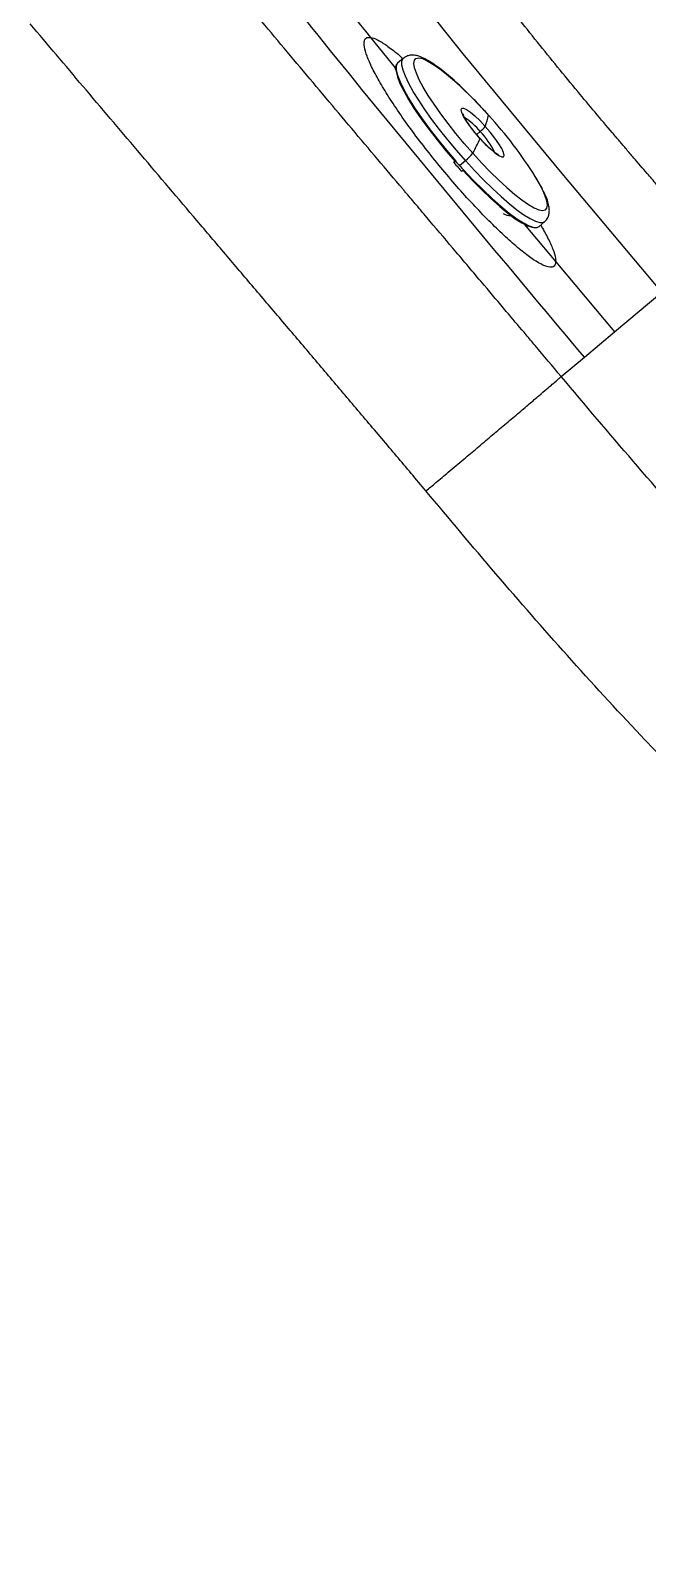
# Model space of a CAD drawing. Extents: x -51 to 27, y -13 to 136.
# Drawn here: x -26.11 to -20.89, y 25.45 to 38.26 of the extents above; entities that cross this region are included whole.
import ezdxf

# ---------------------------------------------------------------- set-up
doc = ezdxf.new("R2010")
doc.units = 0
doc.header["$MEASUREMENT"] = 0
doc.layers.add('GEOMETRY', color=2, linetype='Continuous', lineweight=25)

# ---------------------------------------------------------------- blocks, each defined once
blk = doc.blocks.new('2026 MONTERREY-BLOOM')
at = {"layer": 'GEOMETRY'}
for p, q in [((-10.771, -45.654), (-11.596, -44.625)), ((-11.557, -45.516), (-11.347, -45.773)), ((-11.277, -45.693), (-11.326, -45.735)), ((-9.934, -46.667), (-10.771, -45.654)), ((-11.34, -45.794), (-11.342, -45.793)), ((-11.335, -45.744), (-11.341, -45.754)), ((-11.34, -45.76), (-11.338, -45.759)), ((-11.33, -45.74), (-11.332, -45.741)), ((-11.326, -45.735), (-11.33, -45.74)), ((-10.557, -46.174), (-10.557, -46.175)), ((-10.628, -46.312), (-10.657, -46.338)), ((-10.85, -46.575), (-10.845, -46.562)), ((-10.839, -46.566), (-10.839, -46.566)), ((-10.833, -46.563), (-10.835, -46.564)), ((-10.802, -46.601), (-10.752, -46.558)), ((-10.769, -46.637), (-10.768, -46.636)), ((-9.092, -47.672), (-9.934, -46.667)), ((-10.255, -47.096), (-9.989, -47.414)), ((-10.13, -47.116), (-10.082, -47.074)), ((-9.989, -47.414), (-9.492, -48.008)), ((-9.492, -48.008), (-9.092, -47.672)), ((-9.747, -48.221), (-9.492, -48.008)), ((-9.943, -48.385), (-9.747, -48.221))]:
    blk.add_line(p, q, dxfattribs=at)
at = {"layer": 'GEOMETRY', "flags": 128}
for points in [[(-10.752, -46.558), (-10.828, -46.471), (-10.901, -46.384), (-10.971, -46.296), (-11.036, -46.21), (-11.095, -46.126), (-11.148, -46.047), (-11.194, -45.973), (-11.231, -45.905), (-11.26, -45.845), (-11.279, -45.793), (-11.29, -45.751), (-11.29, -45.718), (-11.281, -45.697), (-11.277, -45.693)], [(-10.691, -46.496), (-10.764, -46.413), (-10.834, -46.329), (-10.9, -46.245), (-10.962, -46.162), (-11.018, -46.082), (-11.068, -46.007), (-11.109, -45.937), (-11.143, -45.874), (-11.167, -45.819), (-11.183, -45.773), (-11.188, -45.737), (-11.184, -45.71), (-11.171, -45.695), (-11.148, -45.69), (-11.116, -45.696), (-11.076, -45.714), (-11.028, -45.742), (-10.973, -45.78), (-10.912, -45.827), (-10.846, -45.884), (-10.777, -45.948), (-10.704, -46.018), (-10.631, -46.094), (-10.557, -46.175)], [(-11.339, -45.774), (-11.339, -45.806), (-11.328, -45.85), (-11.307, -45.905), (-11.275, -45.969), (-11.235, -46.041), (-11.185, -46.12), (-11.127, -46.205), (-11.063, -46.293), (-10.993, -46.384), (-10.918, -46.476), (-10.84, -46.567)], [(-11.338, -45.759), (-11.338, -45.792), (-11.327, -45.837), (-11.306, -45.893), (-11.274, -45.957), (-11.233, -46.031), (-11.183, -46.111), (-11.124, -46.196), (-11.059, -46.286), (-10.988, -46.378), (-10.912, -46.471), (-10.833, -46.563)], [(-10.629, -46.373), (-10.671, -46.323), (-10.71, -46.273), (-10.743, -46.226), (-10.768, -46.185), (-10.784, -46.151), (-10.789, -46.127), (-10.784, -46.115), (-10.768, -46.114), (-10.743, -46.126), (-10.711, -46.149), (-10.672, -46.181), (-10.629, -46.222), (-10.586, -46.269)], [(-10.629, -46.373), (-10.585, -46.419), (-10.542, -46.46), (-10.504, -46.493), (-10.471, -46.516), (-10.446, -46.527), (-10.431, -46.527), (-10.426, -46.514), (-10.431, -46.491), (-10.446, -46.457), (-10.471, -46.416), (-10.504, -46.369), (-10.543, -46.319), (-10.586, -46.269)], [(-10.629, -46.373), (-10.629, -46.371), (-10.629, -46.371)], [(-10.752, -46.558), (-10.675, -46.641), (-10.599, -46.721), (-10.523, -46.795), (-10.451, -46.862), (-10.381, -46.923), (-10.317, -46.974), (-10.258, -47.016), (-10.206, -47.049), (-10.161, -47.071), (-10.125, -47.081), (-10.097, -47.081), (-10.082, -47.074)], [(-10.691, -46.496), (-10.617, -46.576), (-10.544, -46.653), (-10.471, -46.723), (-10.402, -46.787), (-10.336, -46.844), (-10.275, -46.891), (-10.22, -46.929), (-10.172, -46.957), (-10.132, -46.975), (-10.1, -46.981), (-10.077, -46.976), (-10.064, -46.961), (-10.06, -46.934), (-10.065, -46.898), (-10.081, -46.852), (-10.105, -46.796), (-10.139, -46.734), (-10.162, -46.693)], [(-10.774, -46.64), (-10.694, -46.726), (-10.614, -46.806), (-10.537, -46.88), (-10.463, -46.946), (-10.394, -47.003), (-10.331, -47.05), (-10.275, -47.085), (-10.227, -47.11), (-10.188, -47.122), (-10.172, -47.124)], [(-10.768, -46.636), (-10.687, -46.723), (-10.606, -46.804), (-10.528, -46.879), (-10.453, -46.945), (-10.383, -47.003), (-10.319, -47.05), (-10.262, -47.086), (-10.214, -47.111), (-10.175, -47.123), (-10.145, -47.123), (-10.13, -47.116)]]:
    blk.add_lwpolyline(points, dxfattribs=at)
at = {"layer": 'GEOMETRY'}
for centre, radius, start, end in [((-11.296, -45.767), 0.0439, 144.0029, 170.7719), ((-11.078, -46.686), 0.585, 39.6571, 57.0618), ((-11.331, -45.992), 0.795, 339.615, 346.7308), ((-13.288, -48.663), 3.695, 32.2253, 42.3412), ((-10.779, -46.123), 0.242, 308.6762, 322.9506), ((-11.108, -46.777), 0.668, 25.4162, 44.0951), ((-12.619, -45.447), 2.195, 331.4591, 335.0725), ((-7.163, -43.339), 4.888, 221.2964, 221.8724), ((-7.215, -43.385), 4.817, 221.872, 222.4536), ((-11.002, -46.249), 0.397, 308.921, 321.4387), ((-10.381, -46.93), 0.0927, 236.2366, 277.1598)]:
    blk.add_arc(centre, radius, start, end, dxfattribs=at)
for points, knots in [([(-8.037, -45.778), (-8.066, -45.748), (-8.128, -45.684), (-8.211, -45.597), (-8.296, -45.506), (-8.388, -45.405), (-8.491, -45.288), (-8.584, -45.18), (-8.656, -45.094), (-8.71, -45.029), (-8.76, -44.966), (-8.814, -44.899), (-8.874, -44.823), (-8.989, -44.676), (-9.152, -44.457), (-9.361, -44.155), (-9.587, -43.806), (-9.82, -43.411), (-10.049, -42.982), (-10.251, -42.563), (-10.419, -42.173), (-10.538, -41.867), (-10.628, -41.62), (-10.703, -41.401), (-10.785, -41.143), (-10.863, -40.871), (-10.935, -40.596), (-10.998, -40.327), (-11.056, -40.051), (-11.101, -39.807), (-11.134, -39.596), (-11.157, -39.443), (-11.174, -39.315), (-11.186, -39.213), (-11.198, -39.113), (-11.209, -39.001), (-11.222, -38.868), (-11.232, -38.743), (-11.24, -38.628), (-11.247, -38.517), (-11.253, -38.406), (-11.257, -38.306), (-11.259, -38.24), (-11.261, -38.194), (-11.262, -38.147), (-11.263, -38.079), (-11.264, -38.004), (-11.265, -37.938), (-11.265, -37.901), (-11.265, -37.885)], [0, 0, 0, 0, 0.014351, 0.030443, 0.041173, 0.057276, 0.077187, 0.094646, 0.106176, 0.11578, 0.123458, 0.133781, 0.145278, 0.156775, 0.197836, 0.238896, 0.282612, 0.340597, 0.396156, 0.44929, 0.499999, 0.541946, 0.561847, 0.590246, 0.621434, 0.654612, 0.687198, 0.719082, 0.749189, 0.784197, 0.804232, 0.822293, 0.837148, 0.848797, 0.857239, 0.871923, 0.88729, 0.903271, 0.914889, 0.926812, 0.941206, 0.953243, 0.961032, 0.963876, 0.968947, 0.977275, 0.987164, 0.994641, 1, 1, 1, 1]), ([(-8.418, -46.152), (-8.421, -46.148), (-8.433, -46.134), (-8.46, -46.104), (-8.509, -46.047), (-8.584, -45.961), (-8.681, -45.849), (-8.775, -45.738), (-8.859, -45.639), (-8.932, -45.553), (-9.002, -45.469), (-9.063, -45.396), (-9.111, -45.337), (-9.153, -45.286), (-9.202, -45.227), (-9.262, -45.153), (-9.335, -45.063), (-9.404, -44.978), (-9.465, -44.901), (-9.516, -44.837), (-9.592, -44.741), (-9.692, -44.613), (-9.813, -44.457), (-9.916, -44.322), (-10.004, -44.206), (-10.077, -44.111), (-10.143, -44.022), (-10.208, -43.936), (-10.282, -43.837), (-10.361, -43.731), (-10.447, -43.617), (-10.523, -43.518), (-10.604, -43.414), (-10.654, -43.353), (-10.683, -43.317)], [0, 0, 0, 0, 0.003988, 0.015355, 0.033188, 0.066169, 0.110108, 0.155121, 0.18668, 0.217608, 0.247904, 0.277568, 0.295545, 0.311196, 0.332223, 0.358623, 0.390394, 0.427533, 0.449313, 0.471629, 0.495086, 0.549974, 0.606394, 0.658097, 0.690269, 0.726838, 0.75725, 0.781502, 0.816587, 0.858688, 0.89106, 0.93473, 0.96201, 1, 1, 1, 1]), ([(-12.853, -43.862), (-12.64, -44.14), (-12.215, -44.697), (-11.776, -45.243), (-11.557, -45.516)], [0, 0, 0, 0, 0.500041, 1, 1, 1, 1]), ([(-9.136, -46.76), (-9.163, -46.729), (-9.208, -46.677), (-9.272, -46.602), (-9.331, -46.534), (-9.39, -46.465), (-9.45, -46.394), (-9.588, -46.232), (-9.763, -46.023), (-9.974, -45.767), (-10.144, -45.557), (-10.283, -45.383), (-10.392, -45.246), (-10.471, -45.145), (-10.548, -45.046), (-10.622, -44.951), (-10.696, -44.855), (-10.776, -44.751), (-10.865, -44.634), (-10.947, -44.527), (-11.022, -44.427), (-11.088, -44.34), (-11.158, -44.247), (-11.226, -44.158), (-11.297, -44.066), (-11.366, -43.976), (-11.415, -43.916), (-11.439, -43.886)], [0, 0, 0, 0, 0.0331357, 0.0562074, 0.0798566, 0.1062246, 0.1304414, 0.1558157, 0.2795772, 0.3523646, 0.4258392, 0.5000028, 0.5336623, 0.5683643, 0.6041088, 0.6362298, 0.666428, 0.7022279, 0.7436299, 0.7862238, 0.8118499, 0.8456995, 0.874415, 0.9073248, 0.93718, 0.9685997, 1, 1, 1, 1]), ([(-9.747, -48.221), (-10.035, -47.877), (-10.612, -47.19), (-11.47, -46.153), (-12.317, -45.108), (-12.864, -44.397), (-13.138, -44.042)], [0, 0, 0, 0, 0.250154, 0.500162, 0.750074, 1, 1, 1, 1]), ([(-11.714, -46.288), (-11.86, -46.115), (-12.151, -45.769), (-12.439, -45.425), (-12.583, -45.253)], [0, 0, 0, 0, 0.500004, 1, 1, 1, 1]), ([(-13.987, -45.93), (-14.062, -45.841), (-14.211, -45.665), (-14.359, -45.49), (-14.433, -45.403)], [0, 0, 0, 0, 0.502958, 1, 1, 1, 1]), ([(-9.989, -47.414), (-9.992, -47.428), (-9.998, -47.456), (-10.036, -47.464), (-10.094, -47.446), (-10.173, -47.401), (-10.27, -47.329), (-10.381, -47.234), (-10.505, -47.118), (-10.637, -46.984), (-10.774, -46.836), (-10.911, -46.678), (-11.045, -46.514), (-11.173, -46.35), (-11.289, -46.189), (-11.391, -46.037), (-11.476, -45.898), (-11.543, -45.775), (-11.588, -45.672), (-11.611, -45.593), (-11.611, -45.54), (-11.592, -45.515), (-11.567, -45.516), (-11.557, -45.516)], [0, 0, 0, 0, 0.048313, 0.096625, 0.144938, 0.193251, 0.241564, 0.289877, 0.33819, 0.386504, 0.434818, 0.483132, 0.531445, 0.579758, 0.62807, 0.676381, 0.724694, 0.773007, 0.821321, 0.869636, 0.91795, 0.966264, 1, 1, 1, 1]), ([(-11.557, -45.516), (-11.538, -45.521), (-11.502, -45.531), (-11.421, -45.582), (-11.346, -45.638), (-11.293, -45.685), (-11.278, -45.698)], [0, 0, 0, 0, 0.293739, 0.587478, 0.881217, 1, 1, 1, 1]), ([(-10.557, -46.174), (-10.569, -46.16), (-10.604, -46.121), (-10.663, -46.059), (-10.733, -45.989), (-10.801, -45.923), (-10.866, -45.864), (-10.929, -45.811), (-10.989, -45.765), (-11.044, -45.727), (-11.097, -45.696), (-11.143, -45.676), (-11.183, -45.666), (-11.219, -45.666), (-11.251, -45.674), (-11.268, -45.687), (-11.275, -45.692)], [0, 0, 0, 0, 0.042287, 0.122788, 0.203399, 0.284166, 0.365183, 0.446598, 0.528647, 0.61176, 0.696775, 0.78549, 0.856838, 0.911458, 0.960752, 1, 1, 1, 1]), ([(-11.34, -45.76), (-11.342, -45.762), (-11.346, -45.767), (-11.348, -45.776), (-11.347, -45.785), (-11.343, -45.79), (-11.342, -45.793)], [0, 0, 0, 0, 0.2506013, 0.5002562, 0.7491458, 1, 1, 1, 1]), ([(-13.053, -47.031), (-13.211, -46.845), (-13.524, -46.476), (-13.833, -46.111), (-13.987, -45.93)], [0, 0, 0, 0, 0.50375, 1, 1, 1, 1]), ([(-10.629, -46.371), (-10.635, -46.364), (-10.654, -46.343), (-10.684, -46.306), (-10.715, -46.265), (-10.741, -46.226), (-10.76, -46.195), (-10.77, -46.174), (-10.774, -46.162), (-10.774, -46.162), (-10.774, -46.162)], [0, 0, 0, 0, 0.082663, 0.240608, 0.39831, 0.554535, 0.70766, 0.836783, 0.946913, 1, 1, 1, 1]), ([(-10.831, -47.332), (-10.905, -47.245), (-11.014, -47.117), (-11.15, -46.956), (-11.22, -46.872), (-11.259, -46.827), (-11.269, -46.814), (-11.272, -46.811), (-11.273, -46.81), (-11.274, -46.809), (-11.277, -46.805), (-11.351, -46.718), (-11.497, -46.544), (-11.641, -46.375), (-11.714, -46.288)], [0, 0, 0, 0, 0.250011, 0.367791, 0.462466, 0.489967, 0.497167, 0.499129, 0.499701, 0.5, 0.50125, 0.511675, 0.75, 1, 1, 1, 1]), ([(-10.474, -46.509), (-10.474, -46.509), (-10.475, -46.508), (-10.487, -46.502), (-10.506, -46.489), (-10.533, -46.467), (-10.566, -46.437), (-10.598, -46.404), (-10.62, -46.381), (-10.629, -46.371)], [0, 0, 0, 0, 0.0871101, 0.2079537, 0.3524013, 0.5150708, 0.6886322, 0.8678058, 1, 1, 1, 1]), ([(-10.851, -46.575), (-10.839, -46.589), (-10.817, -46.614), (-10.794, -46.638), (-10.784, -46.649)], [0, 0, 0, 0, 0.554461, 1, 1, 1, 1]), ([(-10.85, -46.575), (-10.85, -46.575), (-10.85, -46.576), (-10.847, -46.574), (-10.842, -46.57), (-10.837, -46.566), (-10.835, -46.564)], [0, 0, 0, 0, 0.248199, 0.499736, 0.751061, 1, 1, 1, 1]), ([(-10.833, -46.563), (-10.834, -46.564), (-10.836, -46.565), (-10.838, -46.567), (-10.839, -46.568), (-10.84, -46.568), (-10.84, -46.568), (-10.84, -46.567)], [0, 0, 0, 0, 0.249493, 0.499279, 0.749084, 0.87316, 1, 1, 1, 1]), ([(-10.769, -46.637), (-10.772, -46.639), (-10.776, -46.643), (-10.781, -46.647), (-10.785, -46.649), (-10.785, -46.648), (-10.785, -46.648)], [0, 0, 0, 0, 0.250657, 0.500369, 0.749261, 1, 1, 1, 1]), ([(-10.082, -47.074), (-10.081, -47.073), (-10.07, -47.066), (-10.056, -47.043), (-10.045, -47.012), (-10.042, -46.979), (-10.047, -46.941), (-10.059, -46.893), (-10.083, -46.836), (-10.114, -46.774), (-10.14, -46.729), (-10.152, -46.708)], [0, 0, 0, 0, 0.009704, 0.098619, 0.185643, 0.280239, 0.395026, 0.543017, 0.707371, 0.862631, 1, 1, 1, 1]), ([(-12.572, -47.598), (-12.652, -47.503), (-12.813, -47.314), (-12.973, -47.125), (-13.053, -47.031)], [0, 0, 0, 0, 0.501377, 1, 1, 1, 1]), ([(-10.116, -47.104), (-10.096, -47.14), (-10.052, -47.217), (-10.011, -47.31), (-9.991, -47.377), (-9.99, -47.405), (-9.989, -47.414)], [0, 0, 0, 0, 0.253755, 0.546258, 0.83876, 1, 1, 1, 1]), ([(-9.943, -48.385), (-10.016, -48.298), (-10.115, -48.18), (-10.263, -48.004), (-10.338, -47.916), (-10.394, -47.849), (-10.463, -47.768), (-10.611, -47.593), (-10.752, -47.426), (-10.831, -47.332)], [0, 0, 0, 0, 0.25, 0.334433, 0.5, 0.50241, 0.523085, 0.732864, 1, 1, 1, 1]), ([(-12.08, -48.177), (-12.162, -48.08), (-12.326, -47.887), (-12.49, -47.694), (-12.572, -47.598)], [0, 0, 0, 0, 0.501622, 1, 1, 1, 1]), ([(-11.584, -48.763), (-11.667, -48.665), (-11.832, -48.47), (-11.998, -48.275), (-12.08, -48.177)], [0, 0, 0, 0, 0.50048, 1, 1, 1, 1]), ([(-11.087, -49.352), (-11.059, -49.329), (-10.996, -49.276), (-10.889, -49.186), (-10.772, -49.088), (-10.651, -48.986), (-10.535, -48.888), (-10.419, -48.79), (-10.31, -48.698), (-10.212, -48.616), (-10.13, -48.546), (-10.066, -48.491), (-10.014, -48.447), (-9.977, -48.416), (-9.956, -48.397), (-9.947, -48.389), (-9.943, -48.385)], [0, 0, 0, 0, 0.052029, 0.117534, 0.200094, 0.271735, 0.349306, 0.430395, 0.512707, 0.594157, 0.672813, 0.746786, 0.814218, 0.891162, 0.951867, 1, 1, 1, 1]), ([(-6.15, -52.504), (-6.28, -52.379), (-6.541, -52.129), (-6.931, -51.736), (-7.319, -51.334), (-7.705, -50.924), (-8.172, -50.418), (-8.717, -49.811), (-9.336, -49.103), (-9.74, -48.625), (-9.943, -48.385)], [0, 0, 0, 0, 0.09997, 0.199976, 0.300084, 0.40031, 0.500545, 0.667275, 0.833671, 1, 1, 1, 1]), ([(-11.087, -49.352), (-11.17, -49.254), (-11.335, -49.057), (-11.501, -48.861), (-11.584, -48.763)], [0, 0, 0, 0, 0.50011, 1, 1, 1, 1]), ([(-7.373, -53.364), (-7.529, -53.205), (-7.843, -52.888), (-8.32, -52.405), (-8.797, -51.917), (-9.324, -51.367), (-9.893, -50.748), (-10.497, -50.056), (-10.89, -49.587), (-11.087, -49.352)], [0, 0, 0, 0, 0.124924, 0.249848, 0.374878, 0.499972, 0.666638, 0.833282, 1, 1, 1, 1]), ([(-9.472, -62.457), (-9.223, -62.009), (-8.728, -61.117), (-8.015, -59.767), (-7.321, -58.415), (-6.874, -57.507), (-6.651, -57.054)], [0, 0, 0, 0, 0.251943, 0.501068, 0.75051, 1, 1, 1, 1])]:
    blk.add_open_spline(points, degree=3, knots=knots, dxfattribs=at)

msp = doc.modelspace()

# ---------------------------------------------------------------- block references
msp.add_blockref('2026 MONTERREY-BLOOM', (-11.682, 83.714))

doc.saveas('drawing.dxf')
